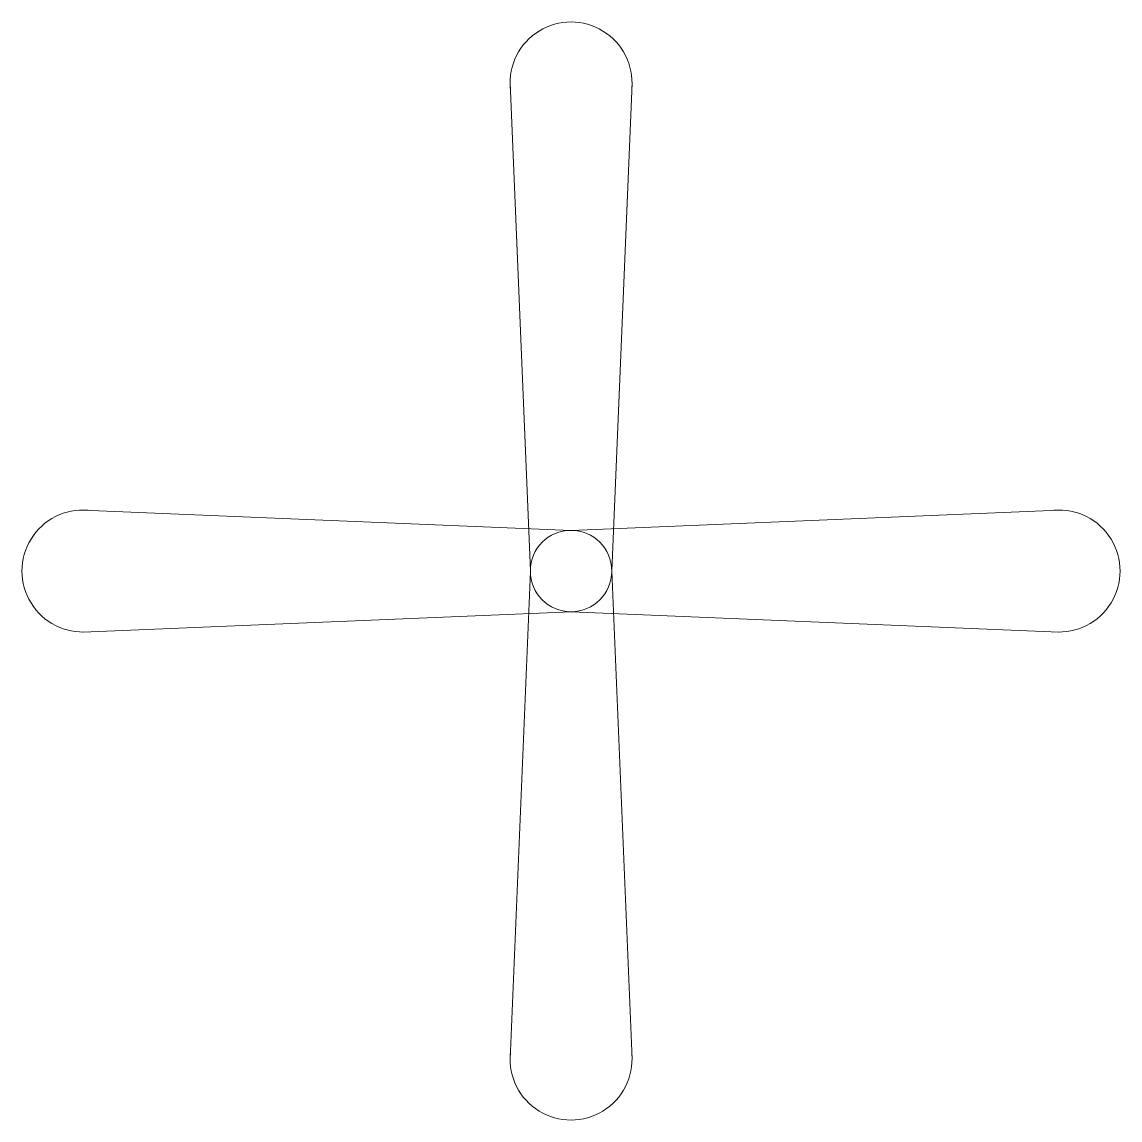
# Model space of a CAD drawing. Header units: inches. Extents: x 515.1 to 542.1, y 324.1 to 351.1.
import ezdxf

# ---------------------------------------------------------------- set-up
doc = ezdxf.new("R2010")
doc.units = ezdxf.units.IN
doc.header["$MEASUREMENT"] = 0
doc.layers.get('0').update_dxf_attribs({"color": 1, "lineweight": 9})

msp = doc.modelspace()

# ---------------------------------------------------------------- linework, layer by layer
at = {"lineweight": 5}
for p, q in [((527.642, 337.607), (527.142, 349.607)), ((529.642, 337.607), (530.142, 349.607)), ((528.642, 338.607), (516.642, 339.107)), ((528.642, 338.607), (540.642, 339.107)), ((527.642, 337.607), (527.142, 325.607)), ((529.642, 337.607), (530.142, 325.607)), ((528.642, 336.607), (516.642, 336.107)), ((528.642, 336.607), (540.642, 336.107))]:
    msp.add_line(p, q, dxfattribs=at)
msp.add_circle((528.642, 337.607), 1, dxfattribs=at)
for centre, start, end in [((528.642, 349.607), 355.2281, 184.7719), ((516.642, 337.607), 85.2281, 274.7719), ((540.642, 337.607), 265.2281, 94.7719), ((528.642, 325.607), 175.2281, 4.7719)]:
    msp.add_arc(centre, 1.5, start, end, dxfattribs=at)

doc.saveas('drawing.dxf')
